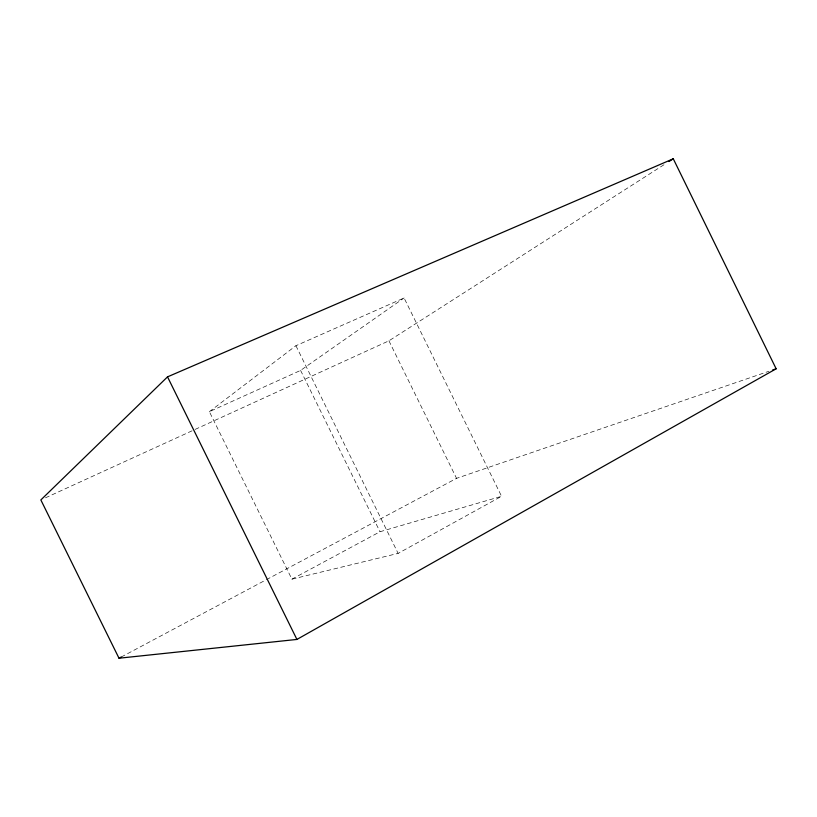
<?xml version="1.0" encoding="UTF-8"?>
<svg xmlns="http://www.w3.org/2000/svg" width="817" height="817" viewBox="0 0 817 817"><rect width="100%" height="100%" fill="white"/><g stroke="black" fill="none" stroke-linecap="round" stroke-linejoin="round"><path stroke-width="0.61" stroke-dasharray="4.08 3.06" d="M209.377 411.686L295.917 345.714L404.088 297.97L501.556 496.287L398.124 553.395L291.904 579.171L209.377 411.686L300.595 370.407L404.088 297.97M195.161 429.395L388.933 340.822L664.691 164.278M291.904 579.171L379.997 531.744L501.556 496.287M121.243 657.021L265.27 580.274M266.393 579.682L456.55 478.353L768.909 371.275M45.486 497.819L194.007 429.926M388.933 340.822L456.55 478.353M295.917 345.714L398.124 553.395M300.595 370.407L379.997 531.744"/><path stroke-width="1.23" d="M167.526 376.862L40.85 499.943L118.996 658.216L296.918 639.435L776.15 368.794L673.269 158.784L167.526 376.862L296.918 639.435M668.98 161.531L673.269 158.784M118.996 658.216L121.243 657.021M772.535 370.04L776.15 368.794"/></g></svg>
